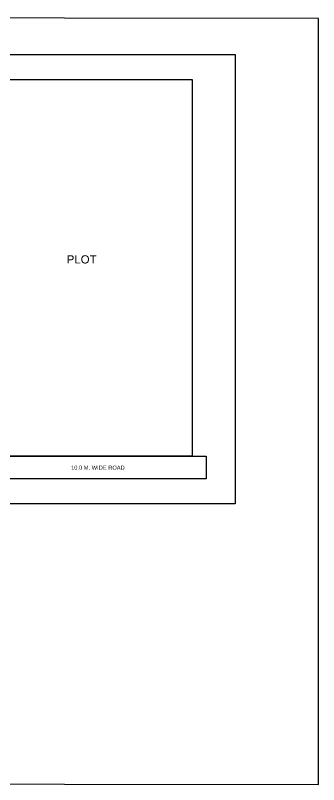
# Model space of a CAD drawing. Header units: metres. Extents: x 0 to 140, y 0 to 47.
# Drawn here: x 121.35 to 139.89, y -0.19 to 46.79 of the extents above; entities that cross this region are included whole.
import ezdxf

# ---------------------------------------------------------------- set-up
doc = ezdxf.new("R2010")
doc.units = ezdxf.units.M
for name, color, linetype in [('_Building', 52, 'CONTINUOUS'), ('_MainRoad', 20, 'CONTINUOUS'), ('_Plot', 7, 'CONTINUOUS'), ('_SitePlan', 50, 'CONTINUOUS'), ('FLOOR-STILT', 3, 'CONTINUOUS')]:
    doc.layers.add(name, color=color, linetype=linetype)
doc.styles.add('PreDCRFont', font='arial.ttf', dxfattribs={"height": 0.25})

msp = doc.modelspace()

# ---------------------------------------------------------------- linework, layer by layer
at = {"layer": '_Building'}
msp.add_lwpolyline([(139.88936, 46.60037), (0, 46.79429), (0, 0), (139.88936, -0.19391)], close=True, dxfattribs=at)
at = {"layer": '_MainRoad'}
msp.add_lwpolyline([(118.54081, 19.87855), (133.02183, 19.87855), (133.02183, 18.48072), (118.54081, 18.48072)], close=True, dxfattribs=at)
at = {"layer": '_Plot', "lineweight": 25, "ltscale": 0.05}
msp.add_lwpolyline([(119.15563, 42.87855), (132.15563, 42.87855), (132.15563, 19.87855), (119.15563, 19.87855)], close=True, dxfattribs=at)
at = {"layer": '_SitePlan', "lineweight": 25, "ltscale": 0.05}
msp.add_lwpolyline([(116.76273, 44.41131), (134.78622, 44.41131), (134.78622, 16.95661), (116.76273, 16.95661)], close=True, dxfattribs=at)
at = {"layer": 'FLOOR-STILT', "color": 61}
msp.add_lwpolyline([(139.88936, 46.60037), (0, 46.79429), (0, 0), (139.88936, -0.19391)], close=True, dxfattribs=at)

# ---------------------------------------------------------------- texts
at = {"layer": '_MainRoad', "insert": (126.39287, 19.29294), "char_height": 0.25, "attachment_point": 2, "style": 'PreDCRFont'}
msp.add_mtext('10.0 M. WIDE ROAD', dxfattribs=at)
at = {"layer": '_Plot', "lineweight": 25, "ltscale": 0.05, "insert": (125.39985, 32.14039), "char_height": 0.5, "attachment_point": 2, "style": 'PreDCRFont'}
msp.add_mtext('PLOT', dxfattribs=at)

doc.saveas('drawing.dxf')
